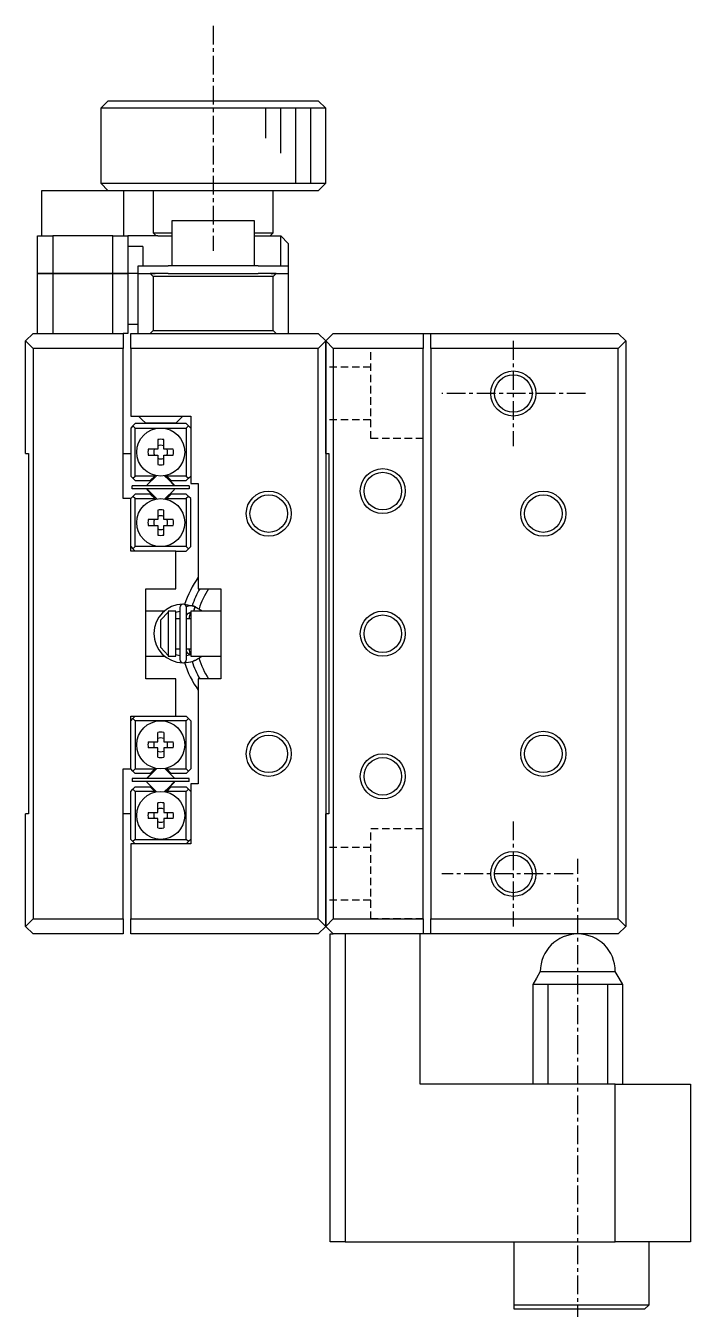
# Model space of a CAD drawing. Extents: x 10 to 408, y 9 to 242.
# Drawn here: x 39.5 to 83.8, y 95.2 to 180.8 of the extents above; entities that cross this region are included whole.
import ezdxf

# ---------------------------------------------------------------- set-up
doc = ezdxf.new("R2010")
doc.units = 0
doc.linetypes.add('CENTER', pattern=[2, 1.25, -0.25, 0.25, -0.25])
doc.linetypes.add('DASHED', pattern=[0.75, 0.5, -0.25])
doc.layers.get('0').update_dxf_attribs({"linetype": 'CONTINUOUS'})
doc.layers.add('CENTER', color=1, linetype='CENTER')

msp = doc.modelspace()

# ---------------------------------------------------------------- linework, layer by layer
at = {"color": 7, "linetype": 'CONTINUOUS'}
for p, q in [((45.036, 175.75), (44.536, 175.25)), ((45.036, 175.75), (59.035, 175.75)), ((59.035, 175.75), (59.036, 175.75)), ((59.536, 175.25), (59.036, 175.75)), ((59.535, 175.25), (44.536, 175.25)), ((44.536, 175.25), (44.536, 170.25)), ((59.536, 175.25), (59.535, 175.25)), ((59.536, 170.25), (59.536, 175.25)), ((44.536, 170.25), (59.536, 170.25)), ((44.536, 170.25), (45.036, 169.75)), ((59.036, 169.75), (59.536, 170.25)), ((46.086, 169.75), (40.586, 169.75)), ((40.586, 169.75), (40.586, 166.75)), ((59.036, 169.75), (46.086, 169.75)), ((48.036, 169.75), (46.086, 169.75)), ((46.086, 166.75), (46.086, 169.75)), ((56.036, 169.75), (48.036, 169.75)), ((56.036, 169.75), (48.036, 169.75)), ((48.036, 169.75), (48.036, 166.95)), ((59.036, 169.75), (56.036, 169.75)), ((56.036, 166.95), (56.036, 169.75)), ((54.786, 167.75), (49.286, 167.75)), ((49.286, 167.75), (49.286, 164.75)), ((54.786, 164.75), (54.786, 167.75)), ((40.336, 164.25), (40.336, 166.75)), ((40.336, 166.75), (41.336, 166.75)), ((41.336, 166.75), (41.336, 164.25)), ((45.336, 166.75), (41.336, 166.75)), ((45.336, 164.25), (45.336, 166.75)), ((45.336, 166.75), (46.336, 166.75)), ((46.336, 166.75), (46.336, 164.25)), ((48.336, 166.75), (46.336, 166.75)), ((48.036, 166.95), (49.286, 166.95)), ((48.036, 166.95), (48.236, 166.75)), ((48.336, 166.75), (49.286, 166.75)), ((54.786, 166.95), (56.036, 166.95)), ((54.786, 166.75), (56.536, 166.75)), ((55.836, 166.75), (56.036, 166.95)), ((56.536, 164.75), (56.536, 166.75)), ((56.536, 166.75), (57.036, 166.25)), ((47.336, 166.05), (46.336, 166.05)), ((47.336, 166.05), (47.336, 164.75)), ((57.036, 166.25), (57.036, 164.75)), ((41.336, 164.25), (40.336, 164.25)), ((40.336, 160.25), (40.336, 164.25)), ((40.336, 164.25), (41.336, 164.25)), ((41.336, 164.25), (45.336, 164.25)), ((41.336, 164.25), (41.336, 160.25)), ((45.336, 164.25), (41.336, 164.25)), ((46.336, 164.25), (45.336, 164.25)), ((45.336, 160.25), (45.336, 164.25)), ((45.336, 164.25), (46.336, 164.25)), ((46.336, 164.25), (46.336, 160.25)), ((47.036, 164.25), (46.336, 164.25)), ((47.036, 164.25), (47.036, 164.75)), ((47.036, 164.75), (49.036, 164.75)), ((47.036, 160.25), (47.036, 164.25)), ((47.036, 164.25), (47.836, 164.25)), ((48.036, 164.05), (47.836, 164.25)), ((47.836, 164.25), (48.164, 164.25)), ((48.164, 164.25), (47.836, 164.25)), ((49.036, 164.25), (48.164, 164.25)), ((55.036, 164.75), (49.036, 164.75)), ((49.036, 164.25), (55.036, 164.25)), ((55.036, 164.75), (57.036, 164.75)), ((55.907, 164.25), (55.036, 164.25)), ((55.907, 164.25), (56.236, 164.25)), ((56.236, 164.25), (55.907, 164.25)), ((56.236, 164.25), (56.036, 164.05)), ((56.236, 164.25), (57.036, 164.25)), ((57.036, 164.75), (57.036, 164.25)), ((57.036, 164.25), (57.036, 160.25)), ((56.036, 164.05), (48.036, 164.05)), ((48.036, 164.05), (48.036, 160.45)), ((56.036, 160.45), (56.036, 164.05)), ((47.036, 160.85), (46.336, 160.85)), ((39.536, 159.75), (40.036, 160.25)), ((40.036, 160.25), (46.036, 160.25)), ((46.336, 160.25), (46.036, 160.25)), ((46.036, 160.25), (46.036, 159.25)), ((46.536, 159.25), (46.536, 160.25)), ((46.536, 160.25), (59.036, 160.25)), ((47.836, 160.25), (48.036, 160.45)), ((48.036, 160.45), (56.036, 160.45)), ((56.036, 160.45), (56.236, 160.25)), ((59.536, 159.75), (59.036, 160.25)), ((59.536, 159.75), (60.036, 160.25)), ((60.036, 160.25), (66.036, 160.25)), ((66.036, 160.25), (66.036, 159.25)), ((66.036, 160.25), (66.536, 160.25)), ((66.536, 160.25), (79.036, 160.25)), ((66.536, 159.25), (66.536, 160.25)), ((79.536, 159.75), (79.036, 160.25)), ((39.536, 152.25), (39.536, 159.75)), ((40.036, 159.25), (39.536, 159.75)), ((40.036, 159.25), (40.036, 121.25)), ((46.036, 159.25), (40.036, 159.25)), ((46.036, 149.25), (46.036, 159.25)), ((46.536, 159.25), (46.536, 154.75)), ((59.036, 159.25), (46.536, 159.25)), ((59.036, 159.25), (59.536, 159.75)), ((59.036, 121.25), (59.036, 159.25)), ((59.536, 159.75), (59.536, 120.75)), ((59.536, 152.25), (59.536, 159.75)), ((60.036, 159.25), (59.536, 159.75)), ((60.036, 159.25), (60.036, 121.25)), ((66.036, 159.25), (60.036, 159.25)), ((66.036, 121.25), (66.036, 159.25)), ((66.536, 159.25), (66.536, 121.25)), ((79.036, 159.25), (66.536, 159.25)), ((79.036, 159.25), (79.536, 159.75)), ((79.036, 121.25), (79.036, 159.25)), ((79.536, 159.75), (79.536, 120.75)), ((46.536, 154.75), (50.536, 154.75)), ((46.686, 154.1), (46.536, 153.95)), ((46.536, 153.95), (46.536, 150.75)), ((46.686, 154.1), (46.836, 154.25)), ((46.836, 153.95), (46.686, 154.1)), ((50.236, 154.25), (46.836, 154.25)), ((46.836, 150.75), (46.836, 153.95)), ((46.836, 153.95), (48.536, 153.95)), ((47.055, 154.75), (47.286, 154.519)), ((47.286, 154.519), (47.536, 154.269)), ((49.536, 154.269), (47.536, 154.269)), ((48.536, 153.95), (50.236, 153.95)), ((49.536, 154.269), (49.786, 154.519)), ((49.786, 154.519), (50.016, 154.75)), ((50.236, 154.25), (50.386, 154.1)), ((50.386, 154.1), (50.236, 153.95)), ((50.236, 153.95), (50.236, 150.75)), ((50.536, 153.95), (50.386, 154.1)), ((50.536, 154.75), (50.536, 150.25)), ((48.336, 153.176), (48.336, 152.55)), ((48.736, 152.55), (48.736, 153.176)), ((39.536, 152.25), (39.736, 152.25)), ((39.736, 152.25), (39.736, 128.25)), ((46.036, 152.25), (46.536, 152.25)), ((48.336, 152.55), (47.71, 152.55)), ((49.362, 152.55), (48.736, 152.55)), ((59.536, 152.25), (59.736, 152.25)), ((59.736, 152.25), (59.736, 128.25)), ((47.71, 152.15), (48.336, 152.15)), ((48.336, 152.15), (48.336, 151.524)), ((48.736, 151.524), (48.736, 152.15)), ((48.736, 152.15), (49.362, 152.15)), ((46.536, 150.75), (46.686, 150.6)), ((46.686, 150.6), (46.836, 150.75)), ((46.836, 150.45), (46.686, 150.6)), ((48.137, 150.75), (46.836, 150.75)), ((48.251, 150.776), (47.634, 150.159)), ((48.137, 150.75), (47.837, 150.45)), ((48.177, 150.791), (48.137, 150.75)), ((49.048, 150.513), (48.791, 150.77)), ((49.437, 150.159), (48.821, 150.776)), ((48.935, 150.75), (48.894, 150.791)), ((49.235, 150.45), (48.935, 150.75)), ((50.236, 150.75), (48.935, 150.75)), ((49.437, 150.124), (49.048, 150.513)), ((50.236, 150.75), (50.386, 150.6)), ((50.386, 150.6), (50.236, 150.45)), ((50.386, 150.6), (50.536, 150.75)), ((50.436, 150.1), (46.636, 150.1)), ((46.636, 149.9), (46.636, 150.1)), ((50.436, 149.9), (46.636, 149.9)), ((46.836, 150.45), (47.837, 150.45)), ((47.634, 149.876), (48.281, 149.23)), ((47.634, 149.841), (48.251, 149.224)), ((48.821, 149.224), (49.437, 149.841)), ((49.235, 150.45), (50.236, 150.45)), ((50.436, 150.1), (50.436, 149.9)), ((50.536, 150.25), (51.036, 150.25)), ((51.036, 150.25), (51.036, 143.25)), ((46.536, 149.25), (46.036, 149.25)), ((46.686, 149.4), (46.536, 149.25)), ((46.536, 145.75), (46.536, 149.25)), ((46.686, 149.4), (46.836, 149.55)), ((46.836, 149.25), (46.686, 149.4)), ((47.837, 149.55), (46.836, 149.55)), ((46.836, 146.05), (46.836, 149.25)), ((46.836, 149.25), (48.137, 149.25)), ((47.837, 149.55), (48.137, 149.25)), ((48.137, 149.25), (48.177, 149.209)), ((48.894, 149.209), (48.935, 149.25)), ((48.935, 149.25), (49.235, 149.55)), ((48.935, 149.25), (50.236, 149.25)), ((50.236, 149.55), (49.235, 149.55)), ((50.236, 149.55), (50.386, 149.4)), ((50.386, 149.4), (50.236, 149.25)), ((50.236, 149.25), (50.236, 146.05)), ((50.536, 149.25), (50.386, 149.4)), ((50.536, 146.05), (50.536, 149.25)), ((48.336, 148.476), (48.336, 147.85)), ((48.736, 147.85), (48.736, 148.476)), ((48.336, 147.85), (47.71, 147.85)), ((47.71, 147.45), (48.336, 147.45)), ((48.336, 147.45), (48.336, 146.824)), ((49.362, 147.85), (48.736, 147.85)), ((48.736, 146.824), (48.736, 147.45)), ((48.736, 147.45), (49.362, 147.45)), ((59.736, 147.25), (59.736, 133.25)), ((46.536, 146.05), (46.686, 145.9)), ((49.536, 145.75), (46.536, 145.75)), ((46.686, 145.9), (46.836, 146.05)), ((46.836, 145.75), (46.686, 145.9)), ((48.536, 146.05), (46.836, 146.05)), ((50.236, 146.05), (48.536, 146.05)), ((49.536, 145.75), (50.236, 145.75)), ((49.536, 143.25), (49.536, 145.75)), ((50.236, 146.05), (50.386, 145.9)), ((50.386, 145.9), (50.236, 145.75)), ((50.386, 145.9), (50.536, 146.05)), ((47.536, 143.25), (49.536, 143.25)), ((47.536, 141.325), (47.536, 143.25)), ((51.036, 143.25), (52.536, 143.25)), ((52.536, 143.25), (52.536, 137.25)), ((49.807, 141.991), (49.807, 138.541)), ((50.821, 142.047), (50.062, 142.214)), ((50.258, 142.06), (50.247, 142.055)), ((50.257, 138.541), (50.257, 141.991)), ((50.291, 142.072), (50.258, 142.06)), ((50.325, 142.083), (50.291, 142.072)), ((50.36, 142.093), (50.325, 142.083)), ((50.395, 142.1), (50.36, 142.093)), ((50.43, 142.106), (50.395, 142.1)), ((50.466, 142.11), (50.43, 142.106)), ((50.501, 142.112), (50.466, 142.11)), ((50.537, 142.112), (50.501, 142.112)), ((50.573, 142.111), (50.537, 142.112)), ((50.608, 142.108), (50.573, 142.111)), ((50.644, 142.103), (50.608, 142.108)), ((50.679, 142.096), (50.644, 142.103)), ((50.713, 142.087), (50.679, 142.096)), ((50.748, 142.077), (50.713, 142.087)), ((50.821, 142.047), (50.722, 141.75)), ((50.781, 142.065), (50.748, 142.077)), ((50.813, 142.053), (50.781, 142.065)), ((50.792, 141.937), (50.786, 141.921)), ((50.797, 141.953), (50.792, 141.937)), ((50.802, 141.967), (50.797, 141.953)), ((50.806, 141.981), (50.802, 141.967)), ((50.809, 141.994), (50.806, 141.981)), ((50.812, 142.006), (50.809, 141.994)), ((50.811, 142.053), (50.813, 142.052)), ((51.294, 141.75), (50.812, 142.051)), ((50.814, 142.016), (50.812, 142.006)), ((50.813, 142.052), (50.815, 142.05)), ((50.816, 142.026), (50.814, 142.016)), ((50.815, 142.05), (50.817, 142.046)), ((50.817, 142.034), (50.816, 142.026)), ((50.817, 142.046), (50.817, 142.041)), ((50.817, 142.041), (50.817, 142.034)), ((50.845, 142.037), (50.821, 142.047)), ((48.769, 141.75), (47.536, 141.75)), ((47.536, 139.175), (47.536, 141.325)), ((48.536, 141.167), (49.036, 141.696)), ((48.536, 139.333), (48.536, 141.167)), ((49.036, 141.75), (49.036, 141.696)), ((49.536, 141.75), (49.036, 141.75)), ((49.036, 141.696), (49.036, 138.804)), ((49.536, 138.75), (49.536, 141.75)), ((49.536, 141.682), (49.807, 141.75)), ((49.807, 141.25), (49.536, 141.25)), ((50.257, 141.4), (50.258, 141.413)), ((50.257, 141.387), (50.257, 141.4)), ((50.536, 141.25), (50.257, 141.25)), ((50.258, 141.413), (50.26, 141.427)), ((50.26, 141.427), (50.262, 141.44)), ((50.262, 141.44), (50.265, 141.453)), ((50.265, 141.453), (50.268, 141.466)), ((50.268, 141.466), (50.272, 141.479)), ((50.272, 141.479), (50.277, 141.492)), ((50.277, 141.492), (50.282, 141.504)), ((50.282, 141.504), (50.288, 141.516)), ((50.288, 141.516), (50.295, 141.528)), ((50.295, 141.528), (50.302, 141.539)), ((50.302, 141.539), (50.31, 141.55)), ((50.31, 141.55), (50.318, 141.561)), ((50.318, 141.561), (50.326, 141.571)), ((50.326, 141.571), (50.336, 141.581)), ((50.336, 141.581), (50.345, 141.591)), ((50.345, 141.591), (50.355, 141.6)), ((50.355, 141.6), (50.366, 141.608)), ((50.366, 141.608), (50.377, 141.616)), ((50.377, 141.616), (50.388, 141.623)), ((50.388, 141.623), (50.4, 141.63)), ((50.4, 141.63), (50.412, 141.636)), ((50.412, 141.636), (50.424, 141.642)), ((50.424, 141.642), (50.437, 141.647)), ((50.437, 141.647), (50.45, 141.651)), ((50.45, 141.651), (50.463, 141.655)), ((50.463, 141.655), (50.476, 141.657)), ((50.476, 141.657), (50.49, 141.66)), ((50.49, 141.66), (50.503, 141.661)), ((50.503, 141.661), (50.517, 141.662)), ((50.517, 141.662), (50.531, 141.662)), ((50.531, 141.662), (50.536, 141.662)), ((50.536, 141.75), (50.536, 138.75)), ((52.536, 141.75), (50.536, 141.75)), ((50.719, 141.766), (50.711, 141.75)), ((50.727, 141.782), (50.719, 141.766)), ((50.736, 141.799), (50.727, 141.782)), ((50.743, 141.817), (50.736, 141.799)), ((50.751, 141.834), (50.743, 141.817)), ((50.759, 141.852), (50.751, 141.834)), ((50.766, 141.87), (50.759, 141.852)), ((50.773, 141.887), (50.766, 141.87)), ((50.78, 141.904), (50.773, 141.887)), ((50.786, 141.921), (50.78, 141.904)), ((47.536, 137.25), (47.536, 139.175)), ((47.536, 138.75), (48.807, 138.75)), ((49.036, 138.804), (48.536, 139.333)), ((48.807, 138.75), (48.808, 138.75)), ((48.808, 138.75), (48.808, 138.75)), ((49.036, 138.804), (49.036, 138.75)), ((49.036, 138.75), (49.536, 138.75)), ((49.536, 139.25), (49.807, 139.25)), ((49.807, 138.782), (49.536, 138.849)), ((50.257, 139.25), (50.536, 139.25)), ((50.257, 139.137), (50.257, 139.144)), ((50.258, 139.123), (50.257, 139.137)), ((50.536, 138.852), (50.257, 138.781)), ((50.259, 139.11), (50.258, 139.123)), ((50.261, 139.097), (50.259, 139.11)), ((50.264, 139.084), (50.261, 139.097)), ((50.267, 139.07), (50.264, 139.084)), ((50.271, 139.057), (50.267, 139.07)), ((50.275, 139.045), (50.271, 139.057)), ((50.28, 139.032), (50.275, 139.045)), ((50.286, 139.02), (50.28, 139.032)), ((50.292, 139.008), (50.286, 139.02)), ((50.299, 138.996), (50.292, 139.008)), ((50.307, 138.985), (50.299, 138.996)), ((50.315, 138.974), (50.307, 138.985)), ((50.323, 138.964), (50.315, 138.974)), ((50.332, 138.954), (50.323, 138.964)), ((50.342, 138.944), (50.332, 138.954)), ((50.352, 138.935), (50.342, 138.944)), ((50.362, 138.926), (50.352, 138.935)), ((50.373, 138.918), (50.362, 138.926)), ((50.384, 138.91), (50.373, 138.918)), ((50.396, 138.903), (50.384, 138.91)), ((50.408, 138.897), (50.396, 138.903)), ((50.42, 138.891), (50.408, 138.897)), ((50.433, 138.886), (50.42, 138.891)), ((50.446, 138.882), (50.433, 138.886)), ((50.459, 138.878), (50.446, 138.882)), ((50.472, 138.875), (50.459, 138.878)), ((50.486, 138.872), (50.472, 138.875)), ((50.499, 138.87), (50.486, 138.872)), ((50.513, 138.869), (50.499, 138.87)), ((50.526, 138.869), (50.513, 138.869)), ((50.536, 138.869), (50.526, 138.869)), ((50.536, 138.75), (52.536, 138.75)), ((50.75, 138.455), (50.752, 138.455)), ((50.752, 138.455), (50.753, 138.456)), ((50.753, 138.456), (50.756, 138.457)), ((50.756, 138.457), (50.761, 138.459)), ((50.761, 138.459), (50.763, 138.459)), ((50.763, 138.459), (50.766, 138.46)), ((50.766, 138.46), (50.813, 138.479)), ((50.808, 138.479), (50.811, 138.478)), ((50.813, 138.479), (50.811, 138.478)), ((50.811, 138.478), (50.811, 138.479)), ((50.812, 138.48), (50.834, 138.489)), ((50.813, 138.479), (50.813, 138.479)), ((49.536, 137.25), (47.536, 137.25)), ((49.536, 134.75), (49.536, 137.25)), ((51.036, 137.25), (51.036, 130.25)), ((52.536, 137.25), (51.036, 137.25)), ((46.536, 134.75), (49.536, 134.75)), ((46.536, 131.25), (46.536, 134.75)), ((46.536, 134.45), (46.686, 134.6)), ((46.836, 134.75), (46.686, 134.6)), ((46.686, 134.6), (46.836, 134.45)), ((46.836, 134.45), (46.836, 131.25)), ((48.536, 134.45), (46.836, 134.45)), ((50.236, 134.45), (48.536, 134.45)), ((49.536, 134.75), (50.236, 134.75)), ((50.386, 134.6), (50.236, 134.75)), ((50.236, 134.45), (50.386, 134.6)), ((50.236, 131.25), (50.236, 134.45)), ((50.386, 134.6), (50.536, 134.45)), ((50.536, 134.45), (50.536, 131.25)), ((48.336, 133.05), (48.336, 133.676)), ((48.736, 133.676), (48.736, 133.05)), ((47.71, 133.05), (48.336, 133.05)), ((48.336, 132.65), (47.71, 132.65)), ((48.336, 132.024), (48.336, 132.65)), ((48.736, 133.05), (49.362, 133.05)), ((48.736, 132.65), (48.736, 132.024)), ((49.362, 132.65), (48.736, 132.65)), ((46.036, 131.25), (46.536, 131.25)), ((46.036, 121.25), (46.036, 131.25)), ((46.686, 131.1), (46.536, 131.25)), ((46.836, 131.25), (46.686, 131.1)), ((46.686, 131.1), (46.836, 130.95)), ((46.836, 131.25), (48.137, 131.25)), ((47.837, 130.95), (46.836, 130.95)), ((48.251, 131.276), (47.634, 130.659)), ((47.634, 130.624), (48.281, 131.27)), ((47.837, 130.95), (48.137, 131.25)), ((48.137, 131.25), (48.177, 131.291)), ((49.437, 130.659), (48.821, 131.276)), ((48.894, 131.291), (48.935, 131.25)), ((48.935, 131.25), (50.236, 131.25)), ((48.935, 131.25), (49.235, 130.95)), ((50.236, 130.95), (49.235, 130.95)), ((50.386, 131.1), (50.236, 131.25)), ((50.236, 130.95), (50.386, 131.1)), ((50.536, 131.25), (50.386, 131.1)), ((46.636, 130.6), (46.636, 130.4)), ((50.436, 130.6), (46.636, 130.6)), ((50.436, 130.4), (46.636, 130.4)), ((46.836, 130.05), (46.686, 129.9)), ((46.836, 130.05), (47.837, 130.05)), ((47.634, 130.341), (48.251, 129.724)), ((48.137, 129.75), (47.837, 130.05)), ((49.048, 129.987), (48.791, 129.73)), ((48.821, 129.724), (49.437, 130.341)), ((49.235, 130.05), (48.935, 129.75)), ((49.437, 130.376), (49.048, 129.987)), ((49.235, 130.05), (50.236, 130.05)), ((50.386, 129.9), (50.236, 130.05)), ((50.436, 130.4), (50.436, 130.6)), ((50.536, 130.25), (50.536, 126.25)), ((51.036, 130.25), (50.536, 130.25)), ((46.536, 129.75), (46.686, 129.9)), ((46.536, 126.55), (46.536, 129.75)), ((46.686, 129.9), (46.836, 129.75)), ((46.836, 129.75), (46.836, 126.55)), ((48.137, 129.75), (46.836, 129.75)), ((48.177, 129.709), (48.137, 129.75)), ((48.935, 129.75), (48.894, 129.709)), ((50.236, 129.75), (48.935, 129.75)), ((50.236, 129.75), (50.386, 129.9)), ((50.236, 126.55), (50.236, 129.75)), ((50.386, 129.9), (50.536, 129.75)), ((47.71, 128.35), (48.336, 128.35)), ((48.336, 128.35), (48.336, 128.976)), ((48.736, 128.976), (48.736, 128.35)), ((48.736, 128.35), (49.362, 128.35)), ((39.536, 120.75), (39.536, 128.25)), ((39.736, 128.25), (39.536, 128.25)), ((46.536, 128.25), (46.036, 128.25)), ((48.336, 127.95), (47.71, 127.95)), ((48.336, 127.324), (48.336, 127.95)), ((49.362, 127.95), (48.736, 127.95)), ((48.736, 127.95), (48.736, 127.324)), ((59.536, 120.75), (59.536, 128.25)), ((59.736, 128.25), (59.536, 128.25)), ((46.686, 126.4), (46.536, 126.55)), ((46.836, 126.55), (46.686, 126.4)), ((46.836, 126.55), (48.536, 126.55)), ((48.536, 126.55), (50.236, 126.55)), ((50.386, 126.4), (50.236, 126.55)), ((50.536, 126.55), (50.386, 126.4)), ((46.536, 126.25), (46.536, 121.25)), ((50.536, 126.25), (46.536, 126.25)), ((46.686, 126.4), (46.836, 126.25)), ((50.236, 126.25), (50.386, 126.4)), ((39.536, 120.75), (40.036, 121.25)), ((40.036, 120.25), (39.536, 120.75)), ((40.036, 121.25), (46.036, 121.25)), ((46.036, 121.25), (46.036, 120.25)), ((46.536, 121.25), (59.036, 121.25)), ((46.536, 120.25), (46.536, 121.25)), ((59.536, 120.75), (59.036, 121.25)), ((59.036, 120.25), (59.536, 120.75)), ((59.536, 120.75), (60.036, 121.25)), ((60.036, 120.25), (59.536, 120.75)), ((60.036, 121.25), (66.036, 121.25)), ((66.036, 121.25), (66.036, 120.25)), ((66.536, 121.25), (79.036, 121.25)), ((66.536, 120.25), (66.536, 121.25)), ((79.536, 120.75), (79.036, 121.25)), ((79.036, 120.25), (79.536, 120.75)), ((46.036, 120.25), (40.036, 120.25)), ((59.036, 120.25), (46.536, 120.25)), ((59.836, 99.75), (59.836, 120.25)), ((59.836, 120.25), (60.036, 120.25)), ((66.036, 120.25), (60.036, 120.25)), ((60.836, 120.25), (60.836, 99.75)), ((65.836, 110.25), (65.836, 120.25)), ((66.536, 120.25), (66.036, 120.25)), ((79.036, 120.25), (66.536, 120.25)), ((73.586, 117.317), (73.336, 116.884)), ((73.836, 117.75), (73.586, 117.317)), ((73.836, 117.75), (76.336, 117.75)), ((76.336, 117.75), (78.836, 117.75)), ((79.086, 117.317), (78.836, 117.75)), ((79.336, 116.884), (79.086, 117.317)), ((76.336, 116.884), (73.336, 116.884)), ((73.336, 116.884), (73.336, 110.25)), ((79.336, 116.884), (76.336, 116.884)), ((79.336, 110.25), (79.336, 116.884)), ((78.836, 110.25), (65.836, 110.25)), ((78.836, 99.75), (78.836, 110.25)), ((78.836, 110.25), (83.836, 110.25)), ((83.836, 110.25), (83.836, 99.75)), ((60.836, 99.75), (59.836, 99.75)), ((60.836, 99.75), (78.836, 99.75)), ((72.086, 95.55), (72.086, 99.75)), ((83.836, 99.75), (78.836, 99.75)), ((81.086, 95.55), (81.086, 99.75)), ((72.086, 95.25), (72.086, 95.55)), ((72.086, 95.55), (81.086, 95.55)), ((80.786, 95.25), (72.086, 95.25)), ((80.786, 95.25), (81.086, 95.55))]:
    msp.add_line(p, q, dxfattribs=at)
at = {"color": 3, "linetype": 'CONTINUOUS'}
for p, q in [((55.536, 173.25), (55.536, 175.25)), ((56.536, 172.25), (56.536, 175.25)), ((57.536, 170.25), (57.536, 175.25)), ((58.536, 170.25), (58.536, 175.25)), ((74.336, 116.884), (74.336, 110.25)), ((78.336, 110.25), (78.336, 116.884))]:
    msp.add_line(p, q, dxfattribs=at)
at = {"color": 3, "linetype": 'DASHED'}
for p, q in [((62.536, 153.25), (62.536, 159.25)), ((66.036, 159.25), (62.536, 159.25)), ((62.536, 158), (59.536, 158)), ((62.536, 154.5), (59.536, 154.5)), ((66.036, 153.25), (62.536, 153.25)), ((62.536, 121.25), (62.536, 127.25)), ((66.036, 127.25), (62.536, 127.25)), ((62.536, 126), (59.536, 126)), ((62.536, 122.5), (59.536, 122.5)), ((66.036, 121.25), (62.536, 121.25))]:
    msp.add_line(p, q, dxfattribs=at)
at = {"color": 3, "linetype": 'CONTINUOUS'}
for centre in [(72.036, 156.25), (63.336, 149.75), (55.736, 148.25), (74.036, 148.25), (63.336, 140.25), (55.736, 132.25), (74.036, 132.25), (63.336, 130.75), (72.036, 124.25)]:
    msp.add_circle(centre, 1.5, dxfattribs=at)
at = {"color": 7, "linetype": 'CONTINUOUS'}
for centre, radius in [((72.036, 156.25), 1.25), ((48.536, 152.35), 1.6), ((63.336, 149.75), 1.25), ((48.536, 147.65), 1.6), ((55.736, 148.25), 1.25), ((74.036, 148.25), 1.25), ((63.336, 140.25), 1.25), ((48.536, 132.85), 1.6), ((55.736, 132.25), 1.25), ((74.036, 132.25), 1.25), ((63.336, 130.75), 1.25), ((48.536, 128.15), 1.6), ((72.036, 124.25), 1.25)]:
    msp.add_circle(centre, radius, dxfattribs=at)
for centre, radius, start, end in [((48.536, 152.35), 0.85, 76.39104, 103.60896), ((48.536, 152.35), 0.85, 166.39104, 193.60896), ((48.536, 152.35), 0.459, 154.18608, 205.81392), ((48.536, 152.35), 0.459, 64.18608, 115.81392), ((48.536, 152.35), 0.459, 334.18608, 25.81392), ((48.536, 152.35), 0.85, 346.39104, 13.60896), ((48.536, 152.35), 0.459, 244.18608, 295.81392), ((48.536, 152.35), 0.85, 256.39104, 283.60896), ((47.776, 150.018), 0.2, 135, 155.69388), ((47.776, 149.982), 0.2, 204.30612, 225), ((47.776, 150.018), 0.2, 216.04272, 225), ((49.296, 150.018), 0.2, 24.30612, 45), ((49.296, 149.982), 0.2, 36.04272, 45), ((49.296, 149.982), 0.2, 315, 335.69388), ((48.536, 147.65), 0.85, 76.39104, 103.60896), ((48.536, 147.65), 0.459, 64.18608, 115.81392), ((48.536, 147.65), 0.85, 166.39104, 193.60896), ((48.536, 147.65), 0.459, 154.18608, 205.81392), ((48.536, 147.65), 0.459, 244.18608, 295.81392), ((48.536, 147.65), 0.459, 334.18608, 25.81392), ((48.536, 147.65), 0.85, 346.39104, 13.60896), ((48.536, 147.65), 0.85, 256.39104, 283.60896), ((56.336, 140.25), 6.5, 144.62541, 162.6175), ((56.336, 140.25), 6, 150, 161.99488), ((56.336, 140.25), 5.5, 146.94427, 162.52292), ((50.032, 140.266), 1.949, 90.74726, 269.15743), ((50.032, 141.991), 0.225, 0, 180), ((56.336, 140.25), 6, 166.38964, 170.40593), ((50.032, 138.541), 0.225, 180, 0), ((50.03, 140.271), 1.955, 270.93643, 308.86788), ((56.336, 140.25), 6, 189.59407, 193.57828), ((56.336, 140.25), 5.5, 197.1864, 213.05573), ((56.336, 140.25), 6.5, 197.13062, 215.37459), ((56.336, 140.25), 6, 197.85743, 210), ((48.536, 132.85), 0.85, 76.39104, 103.60896), ((48.536, 132.85), 0.85, 166.39104, 193.60896), ((48.536, 132.85), 0.459, 154.18608, 205.81392), ((48.536, 132.85), 0.459, 64.18608, 115.81392), ((48.536, 132.85), 0.459, 334.18608, 25.81392), ((48.536, 132.85), 0.85, 346.39104, 13.60896), ((48.536, 132.85), 0.459, 244.18608, 295.81392), ((48.536, 132.85), 0.85, 256.39104, 283.60896), ((47.776, 130.518), 0.2, 135, 155.69388), ((47.776, 130.482), 0.2, 204.30612, 225), ((47.776, 130.482), 0.2, 135, 143.95728), ((49.296, 130.518), 0.2, 24.30612, 45), ((49.296, 130.482), 0.2, 315, 335.69388), ((49.296, 130.518), 0.2, 315, 323.95728), ((48.536, 128.15), 0.85, 166.39104, 193.60896), ((48.536, 128.15), 0.459, 154.18608, 205.81392), ((48.536, 128.15), 0.85, 76.39104, 103.60896), ((48.536, 128.15), 0.459, 64.18608, 115.81392), ((48.536, 128.15), 0.459, 334.18608, 25.81392), ((48.536, 128.15), 0.85, 346.39104, 13.60896), ((48.536, 128.15), 0.459, 244.18608, 295.81392), ((48.536, 128.15), 0.85, 256.39104, 283.60896), ((76.336, 117.75), 2.5, 90, 180), ((76.336, 117.75), 2.5, 0, 90)]:
    msp.add_arc(centre, radius, start, end, dxfattribs=at)
at = {"layer": 'CENTER', "color": 1, "linetype": 'CENTER'}
for p, q in [((52.036, 180.75), (52.036, 165.75)), ((72.036, 159.75), (72.036, 152.75)), ((76.85, 156.25), (67.266, 156.25)), ((72.036, 127.75), (72.036, 120.75)), ((76.336, 60.25), (76.336, 125.25)), ((76.019, 124.25), (67.266, 124.25))]:
    msp.add_line(p, q, dxfattribs=at)

doc.saveas('drawing.dxf')
